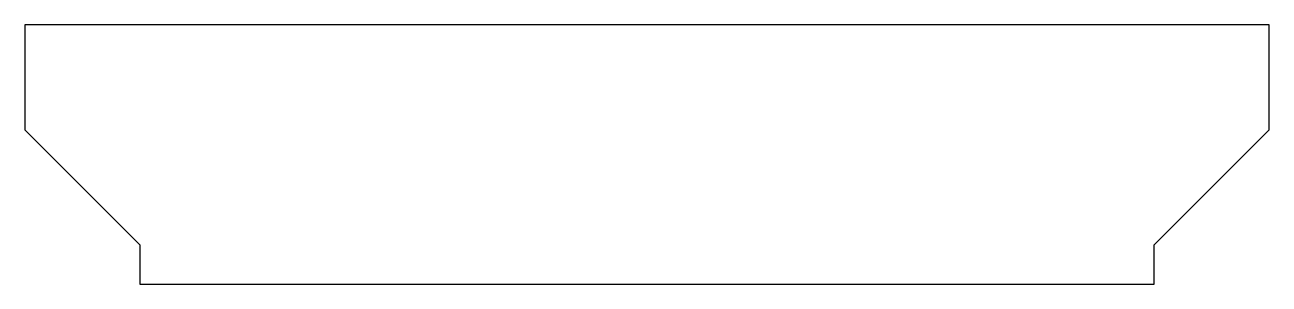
# Model space of a CAD drawing. Header units: millimetres. Extents: x -7.2 to 7.2, y 0 to 3.
import ezdxf

# ---------------------------------------------------------------- set-up
doc = ezdxf.new("R2010")
doc.units = ezdxf.units.MM

msp = doc.modelspace()

# ---------------------------------------------------------------- linework, layer by layer
for p, q in [((-7.2, 3), (-7.2, 1.784)), ((7.2, 3), (-7.2, 3)), ((7.2, 1.784), (7.2, 3)), ((-7.2, 1.784), (-5.87, 0.454)), ((5.87, 0.454), (7.2, 1.784)), ((-5.87, 0.454), (-5.87, 0)), ((5.87, 0), (5.87, 0.454)), ((-5.87, 0), (5.87, 0))]:
    msp.add_line(p, q)

doc.saveas('drawing.dxf')
